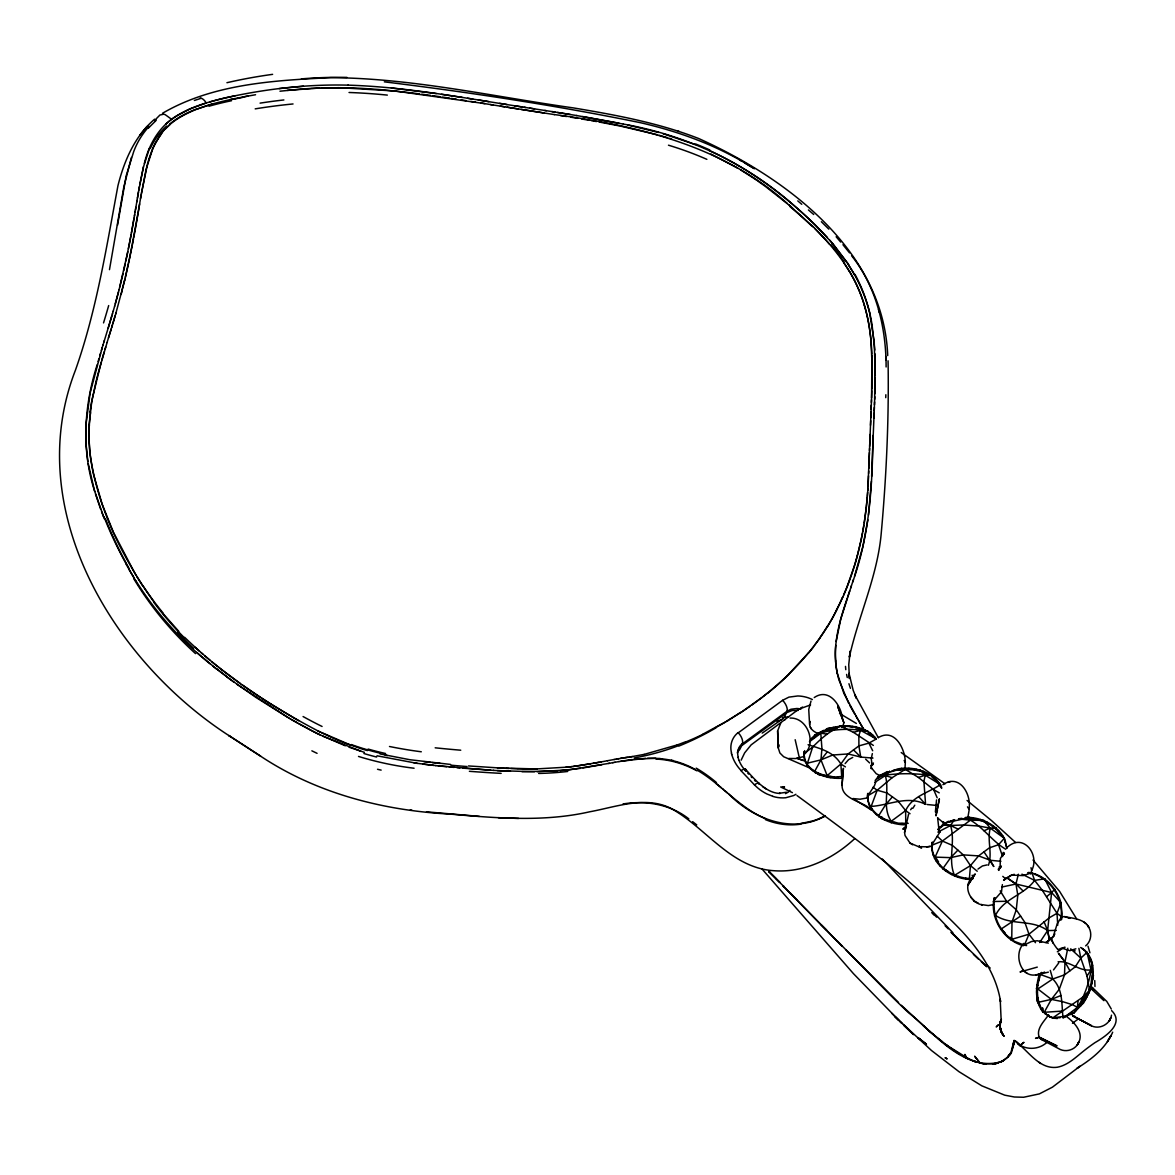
<?xml version="1.0" encoding="UTF-8"?>
<svg xmlns="http://www.w3.org/2000/svg" width="1175" height="1175" viewBox="0 0 1175 1175"><rect width="100%" height="100%" fill="white"/><g stroke="black" fill="none" stroke-linecap="round" stroke-linejoin="round"><path stroke-width="1.5" d="M872.173 372.108L872.173 368.451M872.158 372.974L871.85 389.057M875.287 375.647L874.244 342.087L869.735 313.358M999.808 1026.201L1000.733 1020.678L999.969 1027.773L1002.965 1034.867L1001.056 1031.342L1002.965 1034.705L1001.511 1032.237M1000.733 1020.678L999.822 1025.393L1001.453 1032.282M1030.725 874.038L1031.635 870.602L1030.989 867.679M1082.763 1001.306L1084.319 999.382L1085.215 999.749L1090.356 989.864L1091.854 976.249M1028.463 872.423C1044.34 874.479 1056.619 887.757 1060.937 902.694L1057.015 913.298L1049.437 917.675L1028.977 934.198L1024.409 945.185L1014.539 941.381L1011.748 939.339L1011.983 922.067L1016.272 909.773L1017.8 895.115L1015.949 884.026L1018.358 874.229M1057.338 1018.549C1035.674 1016.757 1033.882 987.852 1041.638 972.386M875.257 377.572L874.846 393.801M1050.024 1016.874L1042.68 1011.675L1042.768 1008.091M871.806 390.702L871.409 402.423M85.834 426.966L85.981 443.709L87.861 461.378M871.571 397.855L871.909 355.305M874.67 399.25L874.993 353.866M885.744 397.664L885.847 394.741M874.758 396.68L874.215 411.015M1067.796 948.225L1064.991 961.87L1064.506 974.853L1059.263 989.306L1051.361 999.382L1044.237 1012.307L1042.68 1011.675C1034.441 1000.85 1035.748 986.442 1039.39 974.134L1052.771 978.995C1063.551 989.923 1061.275 1004.713 1063.125 1018.123L1083.526 1002.921C1093.499 987.455 1100.167 958.815 1080.633 947.505M869.588 448.262L867.958 486.758M868.942 465.52L869.412 452.595M871.498 399.735L870.807 417.683M872.761 447.205C871.953 492.795 868.34 538.958 852.624 582.139M874.464 404.729L874.567 401.982M869.647 446.353L871.057 411.573M870.117 434.486L869.485 450.51M868.824 468.34L868.883 466.93M871.145 409.223L871.292 405.155M874.362 407.461L873.936 418.212M868.722 471.072L868.619 473.452M874.141 412.924L872.746 447.087M873.231 435.293L871.615 476.521M870.499 425.306L870.69 420.723M790.026 718.072C807.166 717.22 817.212 742.732 804.258 754.394A36.293 24.616 1 0 1 804.684 750.619M868.516 475.89C867.165 517.646 859.674 559.579 842.46 597.84M867.561 797.473L867.708 793.507C865.476 813.893 888.285 824.997 905.763 824.806L905.631 810.603C912.505 795.783 928.514 792.89 940.397 784.621C931.54 771.432 914.165 766.364 899.051 768.7M85.922 424.953L90.108 393.111L102.24 347.536M871.38 481.339L868.501 515.135M89.124 424.836L91.679 402.012L96.291 380.318M867.723 490.504L867.84 488.638M971.813 879.443C952.191 879.723 929.146 864.198 931.966 842.534C930.086 864.389 953.41 879.267 973.208 878.592M835.763 645.207L835.484 648.967A121.671 107.439 16.2 0 0 835.704 660.923M867.591 492.384L867.341 495.718M982.535 821.296L976.675 819.225L965.615 818.152L965.762 817.359C981.022 817.007 996.782 824.659 1004.331 838.304L998.53 844.722L989.379 847.836L978.569 855.899L970.477 865.623L969.316 879.576M919.57 1039.023L921.229 1040.404L917.895 1037.584L926.458 1044.208L921.185 1040.11M867.253 496.834L866.357 506.41M842.152 783.681C840.272 799.837 863.581 800.939 871.556 810.104L853.035 798.559M932.362 842.108L932.157 844.282L939.324 833.046L937.621 817.668M967.495 806.843L969.228 809.546L967.598 819.019M803.964 751.677C801.952 771.52 825.702 779.436 841.829 778.232L840.859 764.014C833.663 751.736 820.209 748.651 808.077 744.7M1081.969 1002.275L1083.526 1002.921L1073.965 1012.85L1072.408 1012.204L1064.653 1016.786L1073.965 1012.85L1077.358 1007.357L1078.062 1000.718M778.952 744.832L778.291 748.005L779.877 752.969L783.652 756.729L809.928 768.083M866.181 508.114L866.269 507.262M1020.194 1045.295L1023.792 1042.431L1020.194 1045.295L1017.447 1043.327L1020.311 1045.97C1009.619 1031.694 1015.964 1052.139 1008.473 1056.149C1006.476 1058.734 1003.7 1060.614 1000.792 1062.024C963.294 1071.571 934.595 1033.295 908.569 1012.732A542.791 262.745 53.3 0 1 889.96 994.74L837.437 941.146M868.207 793.375L867.973 795.49L874.479 785.649L875.742 781.977L875.169 780.288M1035.483 942.703L1028.977 934.198L1011.748 939.339C998.515 930.438 991.729 913.21 994.682 897.597L994.27 900.094L1001.497 891.81L1002.378 884.599M1111.609 1010.603C1124.974 1023.66 1105.337 1036.614 1094.997 1042.622A234.647 194.301 18.1 0 0 1082.527 1051.919C1074.89 1058.117 1067.223 1065.387 1057.221 1067.253C1038.48 1069.735 1027.655 1049.363 1014.084 1040.536L1010.852 1052.8L1007.43 1057.382L1000.792 1062.024L1003.303 1060.687M866.063 509.069L864.227 522.992M1035.102 874.024L1034.514 874.303C1051.757 880.486 1063.448 899.462 1061.069 917.631L1062.068 917.132L1062.068 913.651L1060.937 902.694L1051.61 892.53L1044.678 878.797L1034.632 880.398L1021.927 874.156M90.152 412.601L90.313 411.309M1014.172 1040.448L1013.702 1044.061L1014.172 1040.58M999.896 1024.644L1000.645 1030.343M1037.966 997.913L1037.481 1001.511L1039.023 1002.143L1051.361 999.382L1060.952 995.489M819.592 733.802C814.202 732.818 807.622 727.516 810.265 721.509M836.159 641.447L840.698 619.24L851.405 585.826M1001.085 1018.637L1000.189 999.264L1000.586 1001.688C996.312 974.237 979.877 950.692 961.429 930.688C912.108 879.487 854.107 837.496 796.988 795.548M1037.231 995.666L1037.202 1000.836A10.883 7.873 -58.3 0 0 1038.627 1003.685L1039.332 1004.449M1048.482 940.822L1054.004 935.99L1045.97 942.526L1049.481 940.338L1047.63 930.585L1051.61 892.53L1054.827 889.24L1053.813 889.739M1060.761 920.143L1061.142 917.499L1057.192 923.888L1053.476 935.755L1054.915 933.934M867.87 519.864L862.847 546.654L854.548 576.235M1002.73 855.385L1003.2 852.36M1031.635 870.602C1040.11 854.886 1023.616 832.913 1007.886 846.778M109.481 269.648L123.816 186.987L131.424 157.45M117.544 225.203L126.195 175.721L133.671 151.722A142.733 102.107 15.2 0 1 149.093 126.371M863.889 525.181L862.729 531.893M135.463 209.855L137.034 200.426M141.147 194.756L137.181 218.359M139.619 203.907L138.239 212.161M134.42 216.038L135.272 210.986M137.431 198.09L137.916 195.256M135.11 211.911L135.874 207.358M136.77 201.997L137.622 196.974M140.486 198.678L146.111 169.259L152.941 148.226A162.679 115.385 17.4 0 1 155.555 142.586M138.503 191.819L137.769 196.137M134.655 214.628L132.085 229.331M138.092 194.198L139.428 186.472M134.053 218.109L131.409 233.047M141.382 193.464L147.683 163.178M136.917 219.916L136.183 224.102M138.062 213.072L129.558 258.72M138.753 190.321L143.409 167.085L149.46 148.3M136.08 224.704L135.081 230.329M134.934 231.137L133.774 237.512M139.693 185.018L143.482 166.762M131.85 230.652L130.161 239.744M131.071 234.882L128.413 248.718M133.524 238.789L132.437 244.532M737.312 752.896L738.781 748.857L741.322 745.949L787.044 712.535L792.17 710.508L798.266 710.376M862.509 533.053L861.158 539.868M931.599 846.587L931.848 845.236L942.379 841.05L970.433 820.15L983.93 820.458L990.275 828.125L1004.331 838.304L1006.843 848.218L1004.331 838.304M931.834 849.305L931.981 848.526M933.288 855.268L933.449 854.489M940.162 827.494L942.849 824.365L948.504 821.31L937.973 829.668M934.492 858.455L942.379 841.05L937.253 836.189M942.6 825.717L942.849 824.365L950.59 825.496L963.25 824.997L978.54 826.01L990.275 828.125L996.15 827.876L995.901 829.227L1002.539 836.541L1002.686 835.763M936.137 860.981L936.284 860.203M945.405 823.587L945.552 822.808M940.25 866.225L940.397 865.446M942.673 868.883L950.634 857.647L957.889 850.157L963.294 854.886L970.477 865.623L977.233 871.233M945.449 870.778L945.596 869.985M951.603 874.508L951.75 873.715M954.893 876.3C947.3 859.909 955.818 842.328 950.56 825.511L954.188 819.944M969.257 818.534L969.507 817.183L970.433 820.15C983.783 827.978 992.552 841.491 1005.771 849.261M958.433 877.24L958.58 876.462M973.003 818.637L973.15 817.859M965.674 878.885L965.821 878.107M980.244 820.282L980.391 819.504M983.93 820.458L983.681 821.81L990.261 824.674L995.901 829.227M987.073 823.029L987.22 822.236M993.227 826.759L993.374 825.966M998.427 831.298L998.574 830.519M1005.374 842.255L1005.536 841.476M129.867 241.257L125.857 260.997M132.143 246.03L124.535 280.942L115.649 314.151M939.457 829.858L938.987 828.874L939.721 832.135M1091.178 986.207L1093.411 975.661L1090.987 969.845L1087.051 952.337L1082.058 948.431L1082.733 948.71M127.811 251.729L119.101 289.682M1061.583 919.54L1062.068 917.132L1057.015 913.298L1042.342 890.356L1034.632 880.398L1032.003 872.952L1027.875 872.717L1030.255 873.289L1023.219 875.61L1012.233 875.096L1014.231 874.288M1024.409 945.185L1023.41 945.684C1003.259 940.382 989.864 918.16 994.094 897.891M129.412 259.455L128.618 263.112M861.04 540.368L857.295 555.804M128.457 263.861L125.402 277.315M843.914 722.728L837.672 706.395L843.914 722.728L842.446 727.31M932.333 845.427C930.115 848.497 914.884 845.031 921.611 847.968L910.038 843.092L905.044 835.528L904.559 832.399L908.539 814.334M125.196 264.096L123.727 270.603M1012.982 1047.292L1013.775 1044.032L1011.998 1050.215M904.97 768.612L905.323 762.619C905.264 749.092 894.807 727.736 878.386 737.562M1111.506 1015.185C1110.081 1024.717 1098.317 1030.446 1090.106 1025.041L1073.01 1015.993L1071.732 1013.731M122.978 273.878L119.747 287.155M124.741 280.105L124.947 279.268M1000.821 1030.813L999.778 1025.437L1000.615 1021.016M96.512 379.437L97.422 375.912M119.145 289.505L114.621 306.264M998.339 869.001L998.868 870.381M121.143 294.382L122.068 290.827M118.528 291.87L115.297 303.84M97.643 375.031L107.116 342.41M857.207 556.157L855.136 563.501M144.319 163.516C148.858 144.51 159.359 126.107 176.544 115.958M97.275 364.441C84.057 405.375 81.178 450.216 94.734 491.458M101.212 362.164L92.208 398.986A255.709 235.984 8.2 0 0 90.123 411.294M114.709 305.911L113.138 311.419M904.559 832.399L906.424 826.054L902.87 829.197L906.351 826.143M98.083 361.606L98.891 358.786M112.33 314.195L113.226 311.111M871.204 768.098L871.424 767.334L871.307 768.729L871.468 767.907L876.227 773.708L881.514 776.322M116.075 312.653L111.64 327.59M112.521 313.549L109.025 325.299M101.843 359.947L103.312 354.968M115.135 315.869L112.932 323.301M111.801 316.002L108.188 328.06M854.783 564.72L847.058 586.795M99.728 355.966L100.551 353.146M103.385 354.733L104.311 351.663M101.373 350.414L103.092 344.745M105.001 349.342L105.706 347.022M102.871 345.45L104.384 340.515M108.849 325.872L103.943 341.94M110.215 332.275L112.506 324.652M108.482 337.871L109.862 333.333M107.057 342.512L111.214 328.927M148.975 158.845L151.311 152.177A187.089 132.79 18.2 0 1 152.97 148.094L158.375 137.945A115.914 82.03 16 0 1 160.49 134.861L161.489 133.465M800.953 709.054A21.121 17.963 26.9 0 0 796.738 708.51L790.981 709.245L787.059 711.227L742.394 743.863L739.883 749.283A54.006 26.819 55.3 0 1 737.562 751.765M1000.307 1029.315L999.793 1025.393L1001.394 1019.254L1000.424 1021.692M853.432 579.672L850.671 588.014M1002.804 1060.966L992.552 1064.168L995.342 1063.683L983.181 1063.772L979.994 1062.993L974.765 1056.354L979.994 1062.993M847.293 598.075C840.184 619.078 833.574 641.065 835.763 663.508A103.694 91.327 17.8 0 0 837.29 673.216M847.63 597.032L849.687 590.937M871.762 763.574L872.07 764.602L873.436 763.104M936.548 799.911L935.388 811.984M806.887 765.028L812.645 747.109C821.002 738.517 830.328 730.571 841.403 725.768C854.093 725.651 868.266 728.162 876.344 738.972L868.898 743.114L858.91 745.89L848.115 753.939L840.859 764.014L827.171 775.618C817.212 774.472 804.846 766.761 804.449 756.406M872.335 753.616L871.233 758.815L872.07 764.602M988.425 865.255C992.743 853.549 986.897 840.345 990.275 828.125L983.945 830.74M846.705 587.706L843.606 595.196M1087.991 992.493L1079.487 1006.079L1086.155 996.268M741.146 760.166L744.656 752.867L751.133 744.877L797.854 709.847M870.572 808.033L877.196 790.232L892.192 777.674L905.235 769.346L919.746 769.831L925.254 775.206L940.397 784.621L941.674 787.485M842.974 596.65L839.714 603.862M1058.704 962.986L1053.52 969.904M1041.021 972.9L1040.507 973.943L1044.604 972.078M839.464 604.361L833.398 616.302M811.014 701.064L808.738 709.494L809.59 724.578M1112.681 1032.179C1105.763 1048.232 1091.546 1059.263 1077.108 1068.222L1079.869 1066.298L1052.433 1087.169L1039.346 1093.896L1023.601 1097.259L1014.348 1096.995L1004.743 1095.173L981.83 1085.832L958.947 1071.659L931.452 1050.479L894.88 1016.478L898.919 1020.502M836.541 610.31C817.183 648.673 786.295 680.266 751.618 705.176M1048.629 1014.803C1044.281 1021.178 1035.924 1028.801 1039.214 1037.202L1057.045 1045.941L1039.258 1037.202L1035.586 1038.377L1039.258 1037.202L1040.859 1039.229L1058.528 1048.57C1065.064 1052.727 1074.508 1050.347 1078.136 1043.459C1084.672 1032.898 1074.009 1021.839 1065.975 1016.14L1054.195 1017.682L1060.085 1017.756M155.658 142.63L162.458 132.246M833.134 616.802L831.254 620.165M1073.965 1012.85C1084.569 998.001 1090.194 980.493 1092.251 962.487L1090.708 961.855L1089.019 956.479L1085.509 951.691M830.769 621.002L827.788 626.04M1010.676 1053.064L1007.43 1057.382L1010.852 1052.8M1084.319 999.382L1086.934 996.488M912.872 808.297L914.796 805.198M1087.051 952.337L1080.824 958.095L1075.316 966.805L1064.506 974.853L1052.771 978.995L1037.863 988.983L1036.321 988.337M1049.113 1016.507L1052.697 1017.917L1083.467 996.694L1089.578 990.231L1087.007 976.058L1090.987 969.845C1078.988 971.842 1069.793 960.401 1058.087 961.811M1039.655 942.556L1047.63 930.585L1056.325 930.38M154.615 119.174C134.831 136.05 124.153 160.872 117.97 185.606C106.367 247.705 96.541 310.42 75.42 370.243C21.517 509.245 112.844 660.35 228.772 735.506L230.285 736.519M156.011 119.013L159.917 115.032L163.663 114.21A10.296 4.979 53.3 0 1 165.264 114.709L171.638 119.307M820.312 637.482L814.407 645.472M910.64 809.751L911.829 808.092M845.119 763.603L848.526 759.711L852.756 757.405M788.792 758.477L795.872 758.536L803.935 756.524M994.491 915.942L995.489 915.442C1003.626 898.302 1023.983 895.203 1034.632 880.398M780.773 723.036L777.556 731.1L778.291 748.005M827.362 751.765L820.958 759.873L814.907 770.976L815.112 772.665L818.505 773.223M998.985 867.106L1000.057 867.693L1001.394 866.078M147.037 126.459L139.781 135.228M1076.227 1010.618L1075.331 1010.236L1080.133 1005.257L1081.029 1005.624M808.429 652.903L788.968 673.951M910.023 813.732L905.631 810.603L897.862 800.777L892.383 796.856L885.627 804.728L878.871 815.377L878.885 816.933L882.454 817.345M1023.733 943.496C1012.586 954.541 1021.618 980.64 1038.847 974.046M936.093 812.175L937.518 810.559M938.091 829.065L940.308 826.715M165.352 128.942L170.023 124.477M148.314 128.207L156.099 120.438M874.788 737.18L874.92 738.15L868.34 733.009L868.134 731.32C850.303 728.089 831.768 728.5 814.716 735.08L810.177 740.47L814.921 736.769L814.716 735.08L823.66 730.351L823.778 731.335L817.638 734.537L817.506 733.553M874.817 782.374L885.304 775.573L889.637 771.182M974.163 875.037L970.858 878.694L972.9 877.71M941.689 788.396L936.842 780.978L932.098 777.277L932.083 775.72C914.223 772.9 896.275 773.047 878.459 776.205L875.977 779.48L887.375 772.504L887.36 771.593L878.459 776.205L878.474 777.762M977.967 869.074L982.418 865.975L987.118 864.903M165.807 124.168C184.769 106.94 210.883 101.123 235.206 95.748M1085.656 945.875C1090.841 941.704 1092.177 933.846 1089.152 928C1084.819 918.791 1073.186 918.498 1064.653 916.618L1061.466 916.764M854.71 838.642C833.016 858.852 803.759 873.128 773.561 870.69C732.657 867.987 707.908 830.916 675.493 811.014C649.232 794.094 617.477 806.726 589.688 811.793C543.805 822.221 496.496 818.108 450.143 814.099C382.815 810.559 315.752 793.213 259.293 755.305L228.772 735.506L260.674 756.186M972.092 877.754C962.237 886.391 970.594 903.076 982.359 904.897L981.272 904.544M1005.932 878.298L1003.626 880.31L1012.277 874.67L1005.932 878.298L1006.946 877.813L1015.964 883.997L1023.205 891.091M1046.646 896.687L1051.61 892.53L1015.964 883.997L1006.946 877.813M1004.434 853.535L1002.818 854.871L1004.126 854.049M1057.324 951.794L1064.168 947.417M768.2 692.574L763.03 696.702M1004.111 852.727L1000.395 858.44L1000.057 867.693M762.208 733.112L782.418 718.997A54.27 26.305 53.4 0 0 784.65 716.559L787.059 711.227A9.488 4.612 53.4 0 0 782.623 700.3L788.91 697.127L797.766 695.967A31.167 26.511 24.4 0 1 808.312 697.832L811.044 698.919A38.848 32.856 24.6 0 1 812.366 699.566M761.987 697.509L740.602 712.682M809.413 741.763L826.965 728.706L830.49 727.971L830.607 728.955L828.316 729.925M812.645 747.109L803.744 753.821L804.111 757.625M942.923 784.68C959.329 773.268 971.475 793.845 969.111 808.899M1001.364 1032.047L999.866 1026.157M986.104 1064.036L983.181 1063.772L985.737 1064.007M1047.072 1042.225C1039.89 1049.069 1028.36 1050.332 1019.9 1045.118M1072.467 1023.293L1078.812 1018.563M782.623 700.3L738.297 732.789A9.488 4.935 54.3 0 1 742.394 743.863M892.383 796.856L886.905 792.934L877.196 790.232L867.561 795.901C867.723 808.752 879.414 818.652 891.208 821.266L905.631 810.603M1075.859 948.798L1069.823 950.692L1061.583 948.049L1058.763 949.488L1059.659 949.855M749.944 706.366L742.997 711.095M1000.189 890.797L1006.578 901.284L1016.272 909.773L1020.59 916.103L1000.601 929.396M742.101 711.697L726.326 721.538M781.551 719.658L776.969 721.479M814.231 697.553C829.153 687.287 841.329 705.558 842.519 719.056L843.048 720.598M162.488 113.285C212.807 83.866 273.628 80.443 330.557 77.653C412.41 78.108 492.707 96.556 573.415 107.909C615.362 114.93 657.545 122.655 697.377 138.018L698.552 138.459C786.354 177.954 883.6 250.172 887.712 355.584M177.043 115.649L189.733 109.055L206.271 102.974A12.646 5.758 72.6 0 0 200.029 98.112M955.143 874.949L970.477 865.623M1023.91 943.496L1024.101 945.111L1031.415 941.542L1037.187 940.749L1048.32 943.143M728.265 720.407L703.017 734.096M725.313 722.14L722.228 723.918M721.2 724.505L715.81 727.516M798.853 709.157L810.588 704.897M800.733 708.099L802.569 707.056M937.87 832.106L950.56 825.511L957.845 829.021M1023.41 970.256L1020.047 971.975L1037.275 967.113M784.357 719.981L785.179 719.555M993.345 901.504L1006.578 901.284M1043.664 879.297L1044.678 878.797M1059.923 903.193L1060.937 902.694M1010.75 939.838L1011.748 939.339M820.502 731.981L820.591 732.715L830.167 728.882L838.289 727.222M820.693 732.642L829.344 728.941L837.995 727.075M1089.578 990.231L1090.356 989.864L1088.799 989.218M825.393 815.905C792.493 834.338 753.395 819.078 728.779 794.08M825.1 816.038L819.386 818.52M785.487 793.639L788.322 792.097A9.488 4.759 53.8 0 1 789.938 790.408M685.847 741.689L677.182 744.994M948.387 821.898L954.834 819.9M1062.259 948.328L1065.093 947.212M197.356 108.981L211.897 104.178M1065.975 1016.14L1063.052 1017.153M889.813 771.52L882.88 774.545L894.674 770.594L903.546 768.993L892.354 770.712M891.898 771.211L897.817 768.876M678.078 744.671L644.238 754.365M954.306 819.783L947.711 822.382L967.26 818.123L964.558 818.123M894.351 769.904L905.235 769.346L918.453 777.439L925.254 775.206L923.917 781.346L925.577 804.376C907.453 794.99 889.034 805.418 870.558 806.476M993.742 904.559L988.322 905.572L981.404 904.574M194.389 100.463L200.998 98.333M814.716 735.08L820.796 733.156L827.273 734.184M997.457 1063.155L995.533 1063.683L998.295 1062.934M827.171 730.395L826.965 728.706L840.683 726.209L853.417 732.333L860.585 730.351L876.344 738.972M830.607 728.955L841.403 725.768L841.608 727.457M810.838 821.413L800.674 823.513M786.56 792.229L779.26 793.316L780.2 793.433C766.643 793.433 754.732 779.642 745.582 769.287M806.682 763.339L820.958 759.873L832.781 755.011L848.115 753.939L860.717 757.082L872.966 758.095M1035.718 975.147L1048.364 972.151M782.506 717.631L788.249 716.853M868.046 797.796L860.012 799.22L853.094 798.574M229.639 99.713L235.103 98.538M949.885 781.654L948.298 782.007L950.311 781.566M229.213 97.026C268.252 88.61 308.247 84.13 348.197 85.158M1001.878 887.037L1015.949 884.026M644.135 754.394L630.578 756.862M831.694 727.722L834.088 727.237M242.52 97.055L255.562 94.734M247.925 96.056C223.544 100.844 198.193 105.603 176.94 119.204A101.079 70.764 13.5 0 0 166.233 127.958A99.405 70.118 15.1 0 0 162.326 132.173M600.675 761.987L607.651 760.695M609.458 763.295L569.772 769.743L537.107 771.755M601.321 761.855L592.993 763.383M607.46 760.724L614.393 759.461M601.879 764.69L582.844 767.98M608.533 763.456L613.232 762.59M612.66 762.692L615.127 762.252M599.221 762.252L580.068 765.498M614.804 762.311L619.093 761.547M926.561 846.896L929.954 846.308M614.011 759.52L616.699 759.05M616.155 759.153L619.019 758.653M618.3 758.771L621.913 758.169M618.917 761.576L645.677 758.301M590.79 763.75L573.003 766.482M620.444 758.404L632.473 756.553M620.811 761.253L632.297 759.52M622.486 758.081L623.617 757.89M624.748 757.713L625.893 757.537M1075.257 1016.566L1073.01 1015.993M629.168 757.067L630.27 756.891M580.039 765.513L576.881 765.968M580.553 768.332L560.123 770.683M626.04 757.523L627.553 757.302M835.41 727.81L837.863 727.472L837.746 726.488M959.285 818.667L961.899 818.314M575.912 766.1L568.45 767.025M820.796 733.156L821.927 748.504L820.958 759.873L827.171 775.618L834.309 777.027L841.623 776.528M572.019 766.599L565.689 767.319M279.973 91.209L301.343 89.065M782.653 787.206L784.562 786.986L780.685 786.986L792.42 792.655M279.151 88.595L303.414 86.216M623.014 803.964C645.839 800.19 670.382 804.302 688.829 818.872M634.236 759.27L655.797 758.227M567.731 767.099L535.359 768.993M287.332 90.372L319.894 87.993M878.459 776.205L885.304 775.573L892.192 777.674M899.051 769.449L912.623 769.434L918.586 770.991M302.665 88.977L311.155 88.404M557.699 770.873L522.008 771.667M1044.237 1012.307L1061.539 1011.132M885.304 775.573C889.872 790.79 881.735 806.99 891.208 821.266L898.346 823.205L908.231 823.352M311.683 88.375L339.134 87.684M321.818 87.934L349.518 87.861M647.543 758.227L660.262 758.492M537.092 768.964L497.422 767.892M534.375 768.993L531.423 769.008M534.581 771.769L497.304 770.594M530.424 769.008L526.723 768.979M340.016 87.699L395.006 91.004L484.952 103.65M525.489 768.964L518.175 768.817M830.74 777.38L827.376 777.307L827.171 775.618M350.708 87.89L359.286 88.213M840.683 726.209L855.87 726.693L860.585 730.351L858.852 735.594L858.91 745.89L860.746 757.067L853.52 749.914M517.573 768.803L510.802 768.553M347.962 85.143C407.769 86.921 466.681 98.538 525.68 107.498M934.742 857.104L950.634 857.647L963.294 854.886L978.569 855.899L990.319 860.276L1000.88 861.304M498.347 817.683L518.557 818.432M509.127 768.479L505.779 768.318M510.464 771.27L504.927 771.006M824.16 775.706L818.637 774.692L815.142 771.902M360.182 88.257L379.305 89.52M502.43 768.156L504.104 768.244M1043.753 1040.198L1040.742 1039.141M502.298 768.156L468.428 765.938M503.252 770.932L493.471 770.374M493.794 770.389L462.759 768.156M490.621 770.183L435.719 765.601M479.385 816.39L426.51 811.837M980.817 1063.155L973.164 1060.937L976.601 1062.038M457.002 767.657L459.895 767.907M379.775 89.55L410.06 92.722M983.181 1063.772L985.443 1063.962M454.123 767.407L449.056 766.952M450.554 764.44L409.796 759.711L380.024 753.924M927.251 804.537L937.283 805.492M446.882 766.746L438.157 765.865M440.214 763.442L437.923 763.221M391.378 87.978L436.395 93.559M436.013 763.016L432.194 762.604M958.492 818.916L970.433 820.15M435.969 765.63L414.07 762.942M410.237 809.986L411.823 810.163M433.781 765.395L422.838 764.117M384.313 81.839C470.059 92.37 555.658 105.368 640.302 122.67C680.457 131.864 719.643 146.42 754.394 168.789M430.285 762.399L423.822 761.635M410.942 92.825L419.49 93.897M421.693 94.191L430.476 95.381M417.375 763.398L376.999 755.789M432.679 95.674L440.654 96.82M441.521 94.294L462.216 97.407M442.446 97.084L449.628 98.142M942.849 824.365L950.56 825.511M451.42 98.406L456.282 99.155M544.377 113.02L500.418 106.147M529.587 108.115L546.346 110.714M523.991 107.233L534.522 108.878M544.759 110.465L554.997 112.066M461.143 99.904L466.005 100.653M521.201 109.422L554.468 114.607M467.547 98.245L472.893 99.082M551.927 111.581L570.345 114.504M514.503 105.735L521.95 106.91M557.508 112.462L576.954 115.591M518.395 108.981L507.159 107.219M554.292 114.562C637.349 125.446 723.403 146.008 787.309 203.525M470.881 101.417L475.743 102.196M886.773 820.297L882.146 818.96L878.783 815.861M478.24 99.934L488.918 101.638M499.595 103.356L507.042 104.546M560.49 115.561L566.512 116.516M480.604 102.974L504.736 106.822M490.342 104.531L493.28 105.001M571.094 117.25L577.718 118.337M576.455 115.502L623.396 124.095M581.581 118.983L589.307 120.291M972.033 875.36L972.841 875.507M582.565 116.531L619.019 123.199M1000.057 1027.655L1001.306 1031.841M591.231 120.628L596.518 121.554M599.162 122.024L618.917 125.798M1024.101 945.111L1026.612 945.581M620.077 126.019L657.545 134.817M623.337 124.08C686.817 135.243 746.947 163.457 795.049 206.447A489.079 446.397 -39.4 0 1 815.274 225.057L833.031 243.886L848.277 264.052M627.758 125.02L658.558 132.452M387.368 755.613L385.165 755.128M671.351 760.107L673.202 760.519M1051.14 1017.286L1054.856 1018.358M659.322 135.316L667.664 137.739M1089.666 986.868L1092.236 987.426L1106.791 1001.438L1111.3 1009.031M367.452 750.59L367.188 750.517A180.803 120.012 12.2 0 1 361.063 748.695L347.447 743.922M663.097 133.715L695.394 144.569M865.432 730.204L865.549 731.173L859.38 728.838L859.263 727.868M677.99 131.13L679.077 131.453M364.382 752.323L349.063 747.212M669.633 138.327L671.586 138.944M1068.516 917.895L1069.882 918.365L1064.653 916.618M973.164 1060.937L976.102 1061.877M360.769 751.207L322.963 736.24M772.709 796.283L766.922 793.977A38.422 32.43 25.3 0 1 754.482 784.856M975.661 1061.701L966.247 1057.852L964.925 1054.386L966.364 1057.735L969.786 1059.38M797.002 758.345L803.641 760.622L797.047 758.301M350.943 745.214L317.955 730.982M345.303 745.802L318.998 734.346M929.337 774.252L929.337 775.148L923.124 772.195L923.124 771.285M995.489 915.442C1011.484 925.885 1032.105 918.997 1047.63 930.585L1049.481 940.338M937.621 817.991L942.379 821.854L946.58 823.587M1083.982 949.943L1084.878 950.325M1087.477 953.997L1088.388 954.364M1090.106 959.108L1091.002 959.476M1092.618 965.424L1091.722 965.057L1092.309 971.681L1093.205 972.063M1091.869 975.03L1093.411 975.661M1091.825 978.702L1092.721 979.069M1087.756 992.816L1088.652 993.183M1038.568 977.791L1039.464 978.173M1037.026 984.929L1037.922 985.311M1036.541 991.95L1037.437 992.317M1037.128 998.574L1038.024 998.941M1070.087 1014.157L1070.983 1014.524M1038.759 1004.522L1039.655 1004.904M1041.373 1009.633L1042.269 1010.015M1044.869 1013.687L1045.765 1014.054M948.416 871.63L944.582 869.353M942.379 821.854L945.552 823.205M765.645 818.755C739.354 807.812 721.479 784.283 697.186 770.183M942.379 841.05L952.484 845.427L957.889 850.157M969.052 1059.072L944.832 1044.076L959.314 1053.887M331.614 737.43L321.436 732.701M709.48 150.518C754.203 171.021 793.801 201.821 827.435 237.541M974.927 901.533L973.825 901.019L978.099 903.032M710.904 154.028L737.342 167.952M311.86 750.825L317.074 753.337M320.555 732.275C271.454 706.807 224.44 676.051 184.681 637.364M320.202 734.918L317.456 733.582A289.153 190.468 12.4 0 1 310.523 730.072L290.357 718.924M1039.728 941.263L1041.608 942.188M962.736 1055.958L966.276 1057.72M853.417 732.333L873.348 745.42M1073.407 1016.199L1091.413 1025.702L1073.73 1016.375M1005.389 878.665L1002.789 876.359M839.552 713.416L856.369 723.447M1077.358 1007.357L1072.658 1004.743L1062.641 1001.673L1051.361 999.382L1037.863 988.983M298.714 723.697L313.843 731.761A272.115 179.378 12.3 0 0 318.968 734.375M918.453 777.439L933.684 789.703L939.236 792.846M297.334 722.919L291.738 719.732M298.582 720.672L296.541 719.526M296.041 719.232L270.793 703.942M952.117 1049.231L958.359 1053.255M288.962 718.116L290.724 719.144M289.285 718.292L236.865 684.291M287.846 717.455L255.768 697.318L226.643 676.8M744.465 162.796L752.778 167.775M740.162 160.211L741.704 161.137M948.46 1046.558L930.541 1032.149L901.342 1005.286M741.072 170.184L753.219 177.924M840.859 764.014L845.413 766.893M910.038 843.092L912.637 844.796M270.47 703.752L261.746 698.126M260.512 697.318L257.545 695.35M257.119 695.071L241.991 684.687M753.616 178.203L756.95 180.465M762.634 786.589L766.453 789.189M901.21 752.529L945.053 783.842M757.831 181.067L764.646 185.9M944.832 1044.076L949.165 1047.087M240.537 683.659L221.84 669.765M1024.527 971.549L1027.126 973.429M873.069 787.265L877.196 790.232M1005.227 933.112L1000.88 928.47M765.468 186.502L790.569 206.242M233.825 682.102L212.881 666.122M945.008 1044.046L946.653 1045.265M1057.779 949.15C1059.204 951.838 1049.172 938.487 1051.228 937.709M1010.221 937.268L1012.116 938.693M1038.979 1062.259L1040.624 1063.493M865.681 759.197L869.603 762.928M221.62 669.603L218.594 667.224M1083.982 922.081L1085.906 923.594M692.618 821.663L696.746 824.879M217.581 666.431L211.794 661.76M216.435 668.942L196.724 652.463M967.054 800.454L991.538 820.605L1015.553 842.46M937.9 1038.348L942.086 1041.711M715.781 783.255L721.362 787.837M209.943 663.728C180.95 640.287 155.541 612.337 135.815 580.656M934.184 1035.234L930.541 1032.149M210.002 660.291L204.685 655.797M722.463 788.763L723.58 789.688M789.248 205.155L813.585 227.23M724.696 790.628L727.413 792.934M797.781 200.896L801.761 204.303M808.415 209.958L813.732 214.482M917.895 1037.584L921.288 1040.462M986.398 964.822L990.187 968.068M769.933 872.393L768.685 871.307L779.862 882.44L768.685 871.307L775.941 878.503M929.44 1031.18L930.101 1031.753L923.33 1025.804M201.189 652.771L202.937 654.284M199.442 651.229L194.918 647.146M907.027 1028.037L909.362 1030.122M1070.689 948.842L1080.824 958.095L1087.007 976.058M899.742 1021.281L902.283 1023.645M986.941 966.482L979.686 959.74A542.791 262.745 53.3 0 1 961.062 941.748L953.248 933.949M981.331 961.767L986.648 966.702M1090.209 987.881L1103.898 1000.645M901.563 1023.102L853.432 973.62L762.208 869.192M821.354 221.723L828.83 229.14M973.414 954.335L978.334 959.02M783.138 885.788L784.166 886.831L776.087 878.783M842.255 946.389L783.182 886.009L837.188 941.175M820.987 924.593L826.642 930.057M969.331 950.428L951.06 932.289L953.41 934.698M898.523 1002.495L845.912 949.752M811.705 225.38C830.872 244.033 848.379 265.153 858.881 290.005M898.684 1020.238L891.678 1013.217M814.73 228.361L826.275 240.508M945.126 925.783L948.196 928.867M790.232 893L796.782 899.639M932.23 912.652L936.622 917.146M931.981 912.813L934.125 915.017M952.925 932.759L882.293 858.954M974.163 900.711L970.682 897.054M751.148 776.748L752 777.63M754.526 780.273L755.378 781.155M745.244 770.565L746.096 771.461M747.77 773.223L748.622 774.105M178.747 631.313L163.105 613.644M1033.045 860.027L1059.615 891.399L1076.491 918.688M918.644 796.621L925.547 804.361M826.803 241.095L829.374 244.033M829.829 240.214L848.923 265.051M836.145 236.762L840.683 242.065M842.945 244.723L849.54 252.875M1092.295 987.47L1093.661 990.187M1064.991 961.87L1058.411 953.233L1064.961 961.884L1069.911 970.829M983.989 851.875L993.697 866.416M1002.231 1033.648L1003.024 1034.676M851.596 255.709C876.491 287.053 886.097 327.561 886.112 366.967M154.042 602.085C122.714 558.228 97.422 507.894 90.064 453.947M938.678 829.477L939.75 831.959M843.944 262.862L849.51 271.557M1020.59 916.103L1024.894 922.434L1028.977 934.198M143.012 586.413L136.726 576.514M936.402 858.543L938.575 861.951M1087.991 926.15L1088.755 927.383L1087.507 925.357M134.273 578.159L128.853 569.067M905.323 762.619L904.163 760.445M135.727 574.883L113.52 532.437M857.926 719.438L843.944 693.573L837.261 673.216M855.694 715.707L863.904 729.69M858.543 720.481L863.919 729.719M854.945 714.459L849.833 705.485M125.916 563.868L130.043 571.138A427.744 389.909 -28.6 0 0 135.698 580.729M990.319 860.276L993.697 866.43M848.761 703.502L838.965 680.002A106.734 93.912 18.3 0 1 835.616 660.923M810.309 727.149L811.132 728.72M878.312 737.694L854.857 694.836L856.369 698.258L853.197 690.357L849.04 673.378L849.378 678.445L848.761 664.565L850.215 651.023L849.349 657.119C858.44 616.155 876.902 577.468 881.044 535.315C886.376 477.388 889.049 419.005 888.065 360.798M1000.219 1028.683L999.969 1027.773L1000.366 1029.271M868.898 743.114L872.687 750.752M113.343 532.04L102.152 504.178M858.161 288.33C867.268 308.952 870.939 331.482 871.85 353.895M933.684 789.703L937.165 797.766M1044.032 921.699L1047.63 930.556M104.458 518.998L101.564 511.58M103.65 516.985L94.426 490.386L88.213 463.626M100.624 509.098L95.513 494.014M102.063 503.899L93.545 474.406A241.536 222.148 -15.8 0 1 91.062 460.615M998.53 844.722L1002.627 856.575M1051.317 937.885L1053.02 943.099M848.923 683.732L850.436 688.359M738.84 760.225L738.018 757.288M1087.991 946.183L1089.915 952.793M1050.259 970.359L1052.771 978.995M731.393 753.16L731.702 754.512M795.167 739.721L799.367 757.934M846.602 674.421L847.263 677.534M1078.9 948.342L1080.824 958.095M90.96 460.629L89.785 451.376A205.816 189.542 -8.1 0 1 89.344 424.836M872.893 735.286L872.981 736.035M870.66 733.332L870.778 734.316M862.465 729.043L862.553 729.778M855.87 726.693L856.076 728.383M852.418 726.444L852.536 727.413L848.835 726.209M845.148 725.974L845.266 726.958M837.966 777.013L838.083 777.997M834.309 777.027L834.412 777.762M830.696 776.558L830.828 777.542M823.851 775.133L823.969 776.117M820.679 774.193L820.782 774.927M817.683 772.797L817.8 773.782M812.263 737.459L812.38 738.443M812.468 769.669L812.586 770.638M810.251 767.936L810.353 768.685M808.327 765.821L808.444 766.805M805.462 761.429L805.58 762.399M804.567 759.182L804.655 759.931M90.005 453.491L88.962 438.613A212.734 196.019 -5 0 1 90.534 412.631M845.486 666.387L845.794 669.677M874.802 350.077L872.085 324.946A199.486 176.955 -9.9 0 0 855.003 274.377M1057.015 913.298L1057.75 925.239M1042.46 1008.135L1042.68 1011.675M778.54 745.684L778.408 747.036L777.688 731.012M885.715 356.26L885.906 360.284M1094.747 980.567L1094.983 986.501M905.235 769.346L905.205 767.848L905.22 769.405M940.397 784.621L940.411 786.178M938.781 782.491L938.781 783.402M934.595 778.026L934.61 778.922M919.746 769.831L919.761 771.388M916.236 769.273L916.236 770.168M908.936 768.274L908.936 769.17M902.033 823.469L902.033 824.365M901.489 768.332L901.504 769.243M894.733 822.471L894.733 823.381M891.208 821.266L891.223 822.823M887.845 820.458L887.845 821.354M881.221 774.663L881.221 775.573M881.632 817.492L881.632 818.388M876.359 813.717L876.374 814.627M872.188 809.237L872.188 810.148M869.28 804.258L869.28 805.154M867.767 798.941L867.782 799.837M872.173 367.511L870.998 340.941A260.468 231.02 -9.8 0 0 868.369 321.715L867.62 318.043A203.128 180.098 -8.5 0 0 864.433 305.603M848.027 264.199A192.538 170.757 -9 0 1 869.794 313.328M695.732 144.026A262.436 204.832 1.9 0 1 709.847 150.003M301.402 78.887A383.212 302.827 15.9 0 1 346.992 77.403M226.937 82.705A425.423 290.548 10.2 0 1 272.615 74.348M208.944 106.235A256.958 164.573 8.2 0 1 231.622 100.698M150.268 148.564A129.074 89.653 12.4 0 1 166.542 126.078M129.294 568.788A479.371 435.367 -40.1 0 1 105.368 518.572M195.535 653.623A392.744 357.626 -24.7 0 1 133.656 578.511M226.775 676.624A619.651 573.518 -59.2 0 1 216.597 668.722M414.085 768.23A209.664 138.518 12.3 0 1 358.507 756.436M660.291 758.712A79.386 61.335 30.1 0 1 671.351 760.313M673.187 760.783A70.236 54.858 30.7 0 1 695.409 769.537M696.217 768.142A115.855 91.547 31 0 1 716.486 782.579M800.865 824.145A61.144 52.713 24.7 0 1 765.322 819.562M819.43 818.578A94.969 78.989 22.1 0 1 810.882 821.516M827.582 625.893A272.012 237.57 49.2 0 1 820.15 637.349M813.688 646.72A321.48 280.517 50.6 0 1 808.562 653.021M789.145 674.142A397.209 344.055 58.1 0 1 768.288 692.707M716.001 727.839A373.929 322.023 59.7 0 1 678.724 746.125M460.747 750.208A451.464 139.898 8.6 0 1 435.176 747.814M421.296 751.78A246.148 138.591 11.8 0 1 389.483 746.492M385.547 753.498A190.923 122.846 12.3 0 1 368.098 749.062M347.389 744.01A206.139 136.961 12.2 0 1 332.481 737.9M322.082 726.473A337.915 218.594 12.8 0 1 303.077 716.544M193.684 648.336A395.652 362.884 -28.2 0 1 177.704 632.297M163.413 613.409A386.105 350.782 -20 0 1 143.247 586.266M147.742 163.193A267.753 189.909 21.6 0 1 149.005 158.86M161.195 133.318A101.682 71.954 16 0 1 164.985 128.736M169.567 124.168A115.326 80.546 13.1 0 1 197.194 108.79M210.061 101.858A260.16 172.519 9.8 0 1 228.009 97.231M235.323 98.862A379.319 236.836 7.4 0 1 242.726 97.393M260.086 103.136A436.366 281.868 8.5 0 1 283.88 99.948M668.472 145.201A272.042 202.144 3.9 0 1 706.865 159.345M831.078 244.723A252.214 226.834 -20.1 0 1 844.487 262.524M849.584 271.528A185.136 164.412 -10.2 0 1 858.22 288.301M858.925 289.975A186.384 165.337 -9.2 0 1 864.447 305.441M741.234 770.668A37.659 30.947 28.4 0 1 731.775 754.497M745.405 770.198A9.488 2.027 -43.7 0 0 741.072 770.785L754.467 784.871A9.488 2.1 -43.9 0 1 758.918 784.283M772.68 796.356A29.874 25.174 25.3 0 0 785.752 797.752L793.595 795.563A23.265 19.314 23.8 0 0 795.901 794.285M731.555 753.146A27.686 22.751 26 0 1 738.106 732.598M842.313 597.752A314.856 273.29 52.7 0 1 836.409 610.222M740.456 712.447A497.128 426.98 68.1 0 1 728.162 720.216M703.091 734.213A362.62 311.581 54.9 0 1 685.936 741.88M677.652 745.993A315.913 270.456 51.8 0 1 634.059 757.978M567.731 771.461A286.068 199.207 21.5 0 1 538.664 773.444M501.152 773.37A494.322 165.499 9.1 0 1 469.383 771.299M466.989 766.541A458.573 140.618 8.6 0 1 450.892 765.189M380.215 753.219A185.812 121.818 12.3 0 1 351.31 744.553M184.299 637.687A374.898 341 -20.8 0 1 153.778 602.261M108.673 305.573A377.013 99.904 -64.4 0 1 103.532 322.905M124.506 280.296A437.761 153.396 -60.6 0 1 121.833 291.003M255.195 108.864A433.413 275.332 8 0 1 293.045 103.958M790.114 206.756A494.22 450.671 -37.8 0 1 811.411 225.673M155.071 120.658A98.347 47.602 53.3 0 1 155.746 119.6M126.107 563.765A478.533 435.029 -39 0 1 103.987 516.838M376.632 757.038A186.428 123.184 12.3 0 1 363.897 753.527M655.973 759.094A75.42 58.016 29.8 0 1 696.863 770.815M848.629 265.212A199.177 176.882 -10.4 0 1 854.416 274.656M349.034 92.487A460.835 352.353 14.9 0 1 387.339 95.102M381.155 770.11A205.082 131.101 12.5 0 1 377.528 769.273M878.489 309.51A201.792 179.702 -11.5 0 1 879.297 312.447M745.376 770.477A28.376 23.338 31.1 0 1 738.957 760.21M738.223 757.273A18.036 14.717 31 0 1 742.203 743.687M1072.569 950.296A30.858 23.045 -61.4 0 1 1075.198 950.898M1038.597 980.963A30.858 19.534 -75.5 0 1 1039.449 977.527M919.291 846.015L919.261 846.778L919.291 846.015M843.4 768.465L842.005 785.399L843.4 768.465M998.662 869.25L998.515 870.029L1000.85 867.077L998.662 869.25M939.383 798.941L936.02 815.656L939.383 798.941M1079.047 1041.593L1078.136 1043.459L1079.047 1041.593M1110.654 1018.035L1109.714 1019.929L1110.654 1018.035M1077.387 1044.604L1078.297 1043.165L1077.387 1044.604M1108.965 1021.075L1109.876 1019.636L1108.965 1021.075M1109.215 1038.553L1107.423 1041.593L1111.109 1035.381L1109.215 1038.553M975.044 874.141L967.936 885.127L975.044 874.141M873.157 764.235L870.969 766.511L870.851 765.527L873.054 763.486L873.157 764.235M998.427 1024.835L996.209 1026.921L998.456 1024.85M946.169 1058.337L945.082 1057.691L947.138 1058.939L946.169 1058.337M913.474 1034.529L903.56 1025.055L913.474 1034.529M1003.156 1034.984L1004.038 1036.086L1003.156 1034.984M939.765 832.091L938.987 828.874L939.736 832.018"/></g></svg>
